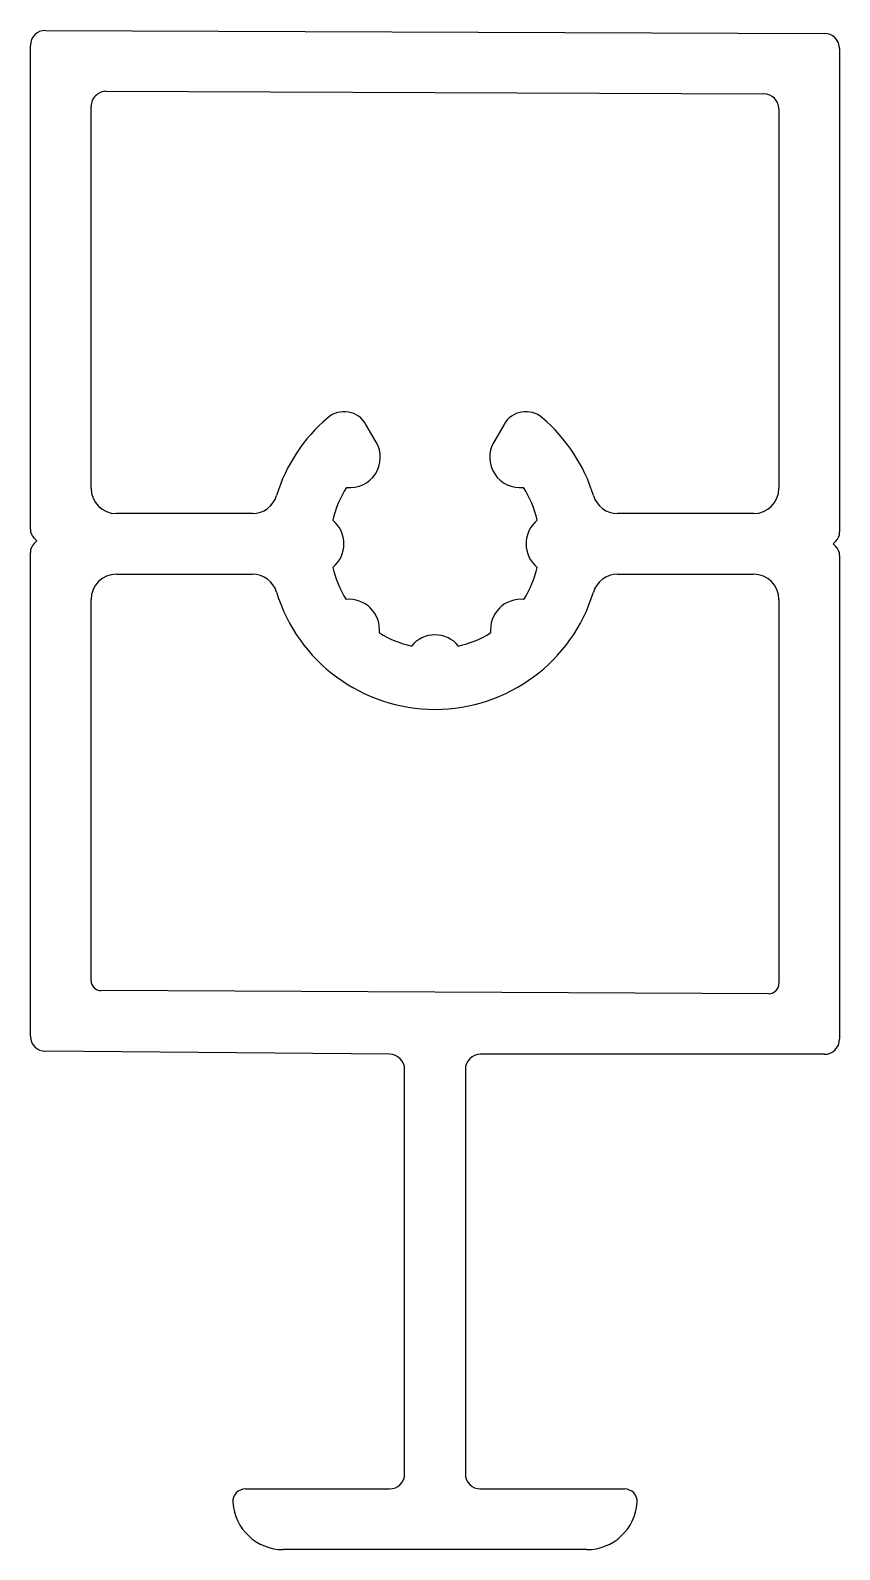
# Model space of a CAD drawing. Extents: x 3203.4 to 3219.4, y 1961.7 to 1991.7.
import ezdxf

# ---------------------------------------------------------------- set-up
doc = ezdxf.new("R2010")
doc.units = 0
doc.layers.get('0').update_dxf_attribs({"linetype": 'CONTINUOUS'})

msp = doc.modelspace()

# ---------------------------------------------------------------- linework, layer by layer
for p, q in [((3203.656, 1991.72), (3219.056, 1991.66)), ((3203.356, 1981.848), (3203.356, 1991.42)), ((3219.356, 1991.36), (3219.356, 1981.789)), ((3204.857, 1990.515), (3217.857, 1990.465)), ((3204.556, 1982.66), (3204.556, 1990.215)), ((3218.156, 1990.165), (3218.156, 1982.66)), ((3210.194, 1983.572), (3209.991, 1983.924)), ((3212.721, 1983.924), (3212.518, 1983.572)), ((3207.745, 1982.16), (3205.056, 1982.16)), ((3217.656, 1982.16), (3214.967, 1982.16)), ((3203.481, 1981.62), (3203.429, 1981.672)), ((3203.429, 1981.568), (3203.481, 1981.62)), ((3219.283, 1981.612), (3219.231, 1981.56)), ((3219.231, 1981.56), (3219.283, 1981.508)), ((3203.356, 1971.82), (3203.356, 1981.391)), ((3219.356, 1981.331), (3219.356, 1971.76)), ((3205.056, 1980.96), (3207.745, 1980.96)), ((3214.967, 1980.96), (3217.656, 1980.96)), ((3204.556, 1972.92), (3204.556, 1980.46)), ((3218.156, 1980.46), (3218.156, 1972.86)), ((3217.956, 1972.66), (3204.756, 1972.72)), ((3210.456, 1971.46), (3203.656, 1971.52)), ((3219.056, 1971.46), (3212.256, 1971.46)), ((3210.756, 1963.16), (3210.756, 1971.16)), ((3211.956, 1971.16), (3211.956, 1963.16)), ((3207.608, 1962.86), (3210.456, 1962.86)), ((3212.256, 1962.86), (3215.105, 1962.86)), ((3214.356, 1961.66), (3208.356, 1961.66))]:
    msp.add_line(p, q)
for centre, radius, start, end in [((3203.656, 1991.42), 0.3, 90, 180), ((3219.056, 1991.36), 0.3, 0, 90), ((3204.856, 1990.215), 0.3, 89.7774, 180), ((3217.856, 1990.165), 0.3, 0, 89.7774), ((3211.356, 1981.56), 3.275, 130.3803, 163.0588), ((3209.558, 1983.674), 0.5, 30, 130.3803), ((3213.154, 1983.674), 0.5, 49.6197, 150), ((3211.356, 1981.56), 3.275, 16.9412, 49.6197), ((3209.675, 1983.272), 0.6, 263.527, 30), ((3213.038, 1983.272), 0.6, 150, 276.473), ((3205.056, 1982.66), 0.5, 180, 270), ((3207.745, 1982.66), 0.5, 270, 343.0588), ((3211.356, 1981.56), 2.075, 147.4545, 167.023), ((3211.356, 1981.56), 2.075, 12.977, 32.5455), ((3214.967, 1982.66), 0.5, 196.9412, 270), ((3217.656, 1982.66), 0.5, 270, 0), ((3203.606, 1981.848), 0.25, 180, 225), ((3208.956, 1981.56), 0.6, 309.0495, 50.9505), ((3213.756, 1981.56), 0.6, 129.0495, 230.9505), ((3203.606, 1981.391), 0.25, 135, 180), ((3219.106, 1981.789), 0.25, 315, 0), ((3219.106, 1981.331), 0.25, 360, 45), ((3205.056, 1980.46), 0.5, 90, 180), ((3207.745, 1980.46), 0.5, 16.9412, 90), ((3211.356, 1981.56), 2.075, 192.977, 212.023), ((3211.356, 1981.56), 2.075, 327.977, 347.023), ((3214.967, 1980.46), 0.5, 90, 163.0588), ((3217.656, 1980.46), 0.5, 360, 90), ((3211.356, 1981.56), 3.275, 196.9412, 343.0588), ((3209.659, 1979.863), 0.6, 354.0495, 95.9505), ((3213.053, 1979.863), 0.6, 84.0495, 185.9505), ((3211.356, 1981.56), 2.075, 237.977, 257.023), ((3211.356, 1979.16), 0.6, 39.0495, 140.9505), ((3211.356, 1981.56), 2.075, 282.977, 302.023), ((3204.756, 1972.92), 0.2, 180, 270), ((3217.956, 1972.86), 0.2, 270, 0), ((3203.656, 1971.82), 0.3, 180, 270), ((3219.056, 1971.76), 0.3, 270, 0), ((3210.456, 1971.16), 0.3, 0, 90), ((3212.256, 1971.16), 0.3, 90, 180), ((3210.456, 1963.16), 0.3, 270, 0), ((3212.256, 1963.16), 0.3, 180, 270), ((3207.608, 1962.61), 0.25, 90, 183.8226), ((3215.105, 1962.61), 0.25, 356.1774, 90), ((3208.356, 1962.66), 1, 183.8226, 270), ((3214.356, 1962.66), 1, 270, 356.1774)]:
    msp.add_arc(centre, radius, start, end)

doc.saveas('drawing.dxf')
